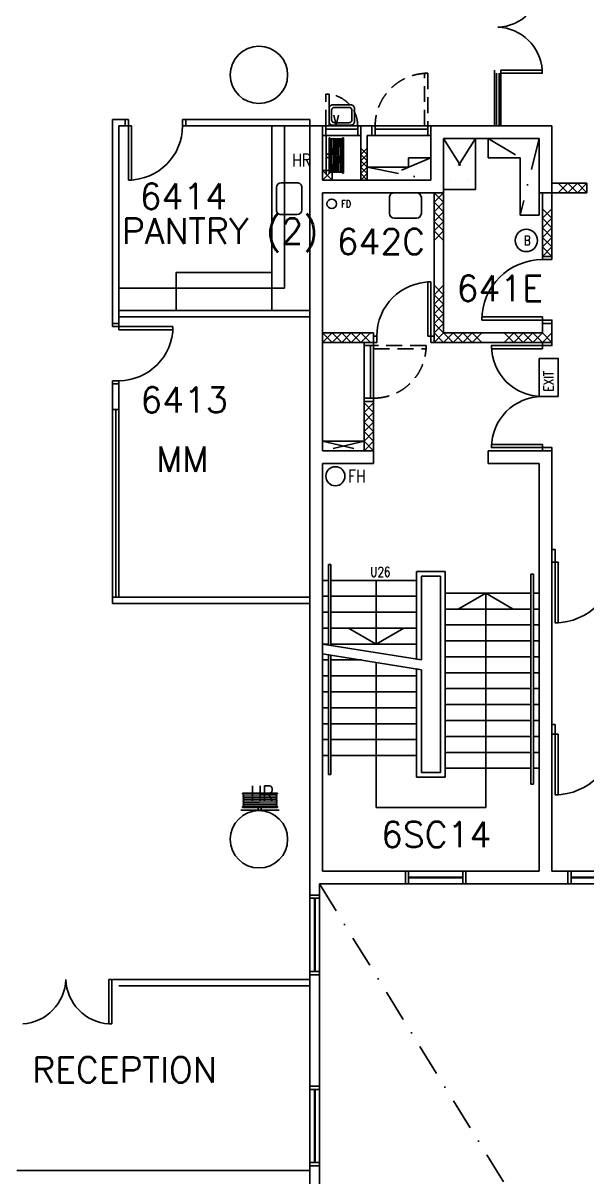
# Model space of a CAD drawing. Header units: millimetres. Extents: x -68474 to 336700, y -113450 to 53663.
# Drawn here: x 98296 to 107150, y 1500 to 19614 of the extents above; entities that cross this region are included whole.
import ezdxf

# ---------------------------------------------------------------- set-up
doc = ezdxf.new("R2010")
doc.units = ezdxf.units.MM
doc.header["$LTSCALE"] = 1000
doc.linetypes.add('S3148a$0$DASHDOT', pattern=[1, 0.5, -0.25, 0, -0.25])
doc.linetypes.add('S3148a$0$HIDDEN', pattern=[0.375, 0.25, -0.125])
for name, color, linetype in [('S3148a$0$11', 14, 'Continuous'), ('S3148a$0$17', 1, 'Continuous'), ('S3148a$0$20', 7, 'Continuous'), ('S3148a$0$22', 7, 'Continuous'), ('S3148a$0$23', 7, 'Continuous'), ('S3148a$0$25', 7, 'Continuous'), ('S3148a$0$30', 14, 'Continuous'), ('S3148a$0$45', 7, 'Continuous'), ('S3148a$0$49', 7, 'Continuous'), ('S3148a$0$56', 7, 'Continuous'), ('S3148a$0$6', 7, 'Continuous'), ('S3148a$0$L3', 3, 'Continuous'), ('S3148a$0$ROOM-NO', 4, 'Continuous')]:
    doc.layers.add(name, color=color, linetype=linetype)
doc.styles.add('S3148a$0$STANDARD', font='SIMPLEX')

# ---------------------------------------------------------------- blocks, each defined once
blk = doc.blocks.new('S3148a$0$D1050B')
at = {"layer": 'S3148a$0$30', "color": 14, "linetype": 'Continuous'}
for points in [[(0.05, 0.15), (0.1, 0.15), (0.1, 1.1), (0.05, 1.1)], [(0, 0), (0.05, 0), (0.05, 0.15), (0, 0.15)], [(1, 0), (1.05, 0), (1.05, 0.15), (1, 0.15)]]:
    blk.add_lwpolyline(points, close=True, dxfattribs=at)
blk.add_arc((0.05, 0.15), 0.95, 0, 90, dxfattribs=at)
blk = doc.blocks.new('S3148a$0$FH')
at = {"layer": 'S3148a$0$56', "color": 1, "linetype": 'Continuous'}
blk.add_circle((0, 0), 0.15, dxfattribs=at)
at = {"layer": 'S3148a$0$56', "color": 1, "linetype": 'Continuous', "style": 'S3148a$0$STANDARD', "width": 0.8}
blk.add_text('FH', height=0.2, dxfattribs=at).set_placement((0.2, -0.1))
blk = doc.blocks.new('S3148a$0$CHAT15')
at = {"layer": 'S3148a$0$22', "color": 14, "linetype": 'Continuous'}
for points in [[(0, 0), (0.15, 0.15), (0.3, 0), (0.45, 0.15), (0.6, 0), (0.75, 0.15)], [(0, 0.15), (0.15, 0), (0.3, 0.15), (0.45, 0), (0.6, 0.15), (0.75, 0)]]:
    blk.add_lwpolyline(points, dxfattribs=at)
blk = doc.blocks.new('S3148a$0$INSINK')
at = {"layer": 'S3148a$0$49', "color": 14, "linetype": 'Continuous'}
for p, q in [((0.075, 0.4), (0.425, 0.4)), ((0, 0.075), (0, 0.325)), ((0.5, 0.325), (0.5, 0.075)), ((0.425, 0), (0.075, 0))]:
    blk.add_line(p, q, dxfattribs=at)
for centre, start, end in [((0.075, 0.325001), 90, 180), ((0.425001, 0.325001), 0, 90), ((0.075, 0.075), 180, 270), ((0.425001, 0.075), 270, 0)]:
    blk.add_arc(centre, 0.075, start, end, dxfattribs=at)
blk = doc.blocks.new('S3148a$0$D950A')
at = {"layer": 'S3148a$0$17', "color": 14, "linetype": 'Continuous'}
blk.add_line((0.95, 0.05), (0.95, 0), dxfattribs=at)
at = {"layer": 'S3148a$0$30', "color": 14, "linetype": 'Continuous'}
for p, q in [((0.1, 0.95), (0.05, 0.95)), ((0.05, 0.95), (0.05, 0.1)), ((0.1, 0.1), (0.1, 0.95)), ((0.05, 0.1), (0, 0.1)), ((0, 0.1), (0, 0)), ((0, 0), (0.05, 0)), ((0.05, 0), (0.05, 0.1)), ((0.05, 0.1), (0.1, 0.1)), ((0.95, 0.1), (0.9, 0.1)), ((0.9, 0.1), (0.9, 0)), ((0.9, 0), (0.95, 0)), ((0.95, 0), (0.95, 0.1))]:
    blk.add_line(p, q, dxfattribs=at)
for points in [[(0, 0), (0, 0.1)], [(0.95, 0), (0.95, 0.1)]]:
    blk.add_lwpolyline(points, dxfattribs=at)
blk.add_ellipse((0.05, 0.1), major_axis=(0.601, 0.601), ratio=1, start_param=5.497787, end_param=7.068583, dxfattribs=at)
blk = doc.blocks.new('S3148a$0$D1700B')
at = {"layer": 'S3148a$0$30', "color": 14, "linetype": 'Continuous'}
for points in [[(0, 0), (0.05, 0), (0.05, 0.95), (0.1, 0.95), (0.1, 0.15), (0, 0.15), (0, 0)], [(1.7, 0), (1.65, 0), (1.65, 0.95), (1.6, 0.95), (1.6, 0.15), (1.7, 0.15), (1.7, 0)]]:
    blk.add_lwpolyline(points, dxfattribs=at)
for centre, start, end in [((0.05, 0.15), 0, 90), ((1.650003, 0.15), 90, 180)]:
    blk.add_arc(centre, 0.800001, start, end, dxfattribs=at)
blk = doc.blocks.new('S3148a$0$D1050A')
at = {"layer": 'S3148a$0$30', "color": 14, "linetype": 'Continuous'}
blk.add_lwpolyline([(0.05, 0.2), (0.05, 1.15), (0.1, 1.15), (0.1, 0.2), (0, 0.2), (0, 0), (0.05, 0), (0.05, 0.2)], dxfattribs=at)
blk.add_lwpolyline([(1, 0), (1.05, 0), (1.05, 0.2), (1, 0.2)], close=True, dxfattribs=at)
blk.add_arc((0.05, 0.2), 0.95, 0, 90, dxfattribs=at)
blk = doc.blocks.new('S3148a$0$HR')
at = {"layer": 'S3148a$0$56', "color": 1, "linetype": 'S3148a$0$HIDDEN'}
for p, q in [((-0.3, 0), (0.3, 0)), ((0.249, -0.0595), (-0.2491, -0.0671)), ((0.249, -0.0863), (-0.2491, -0.0939)), ((0.249, -0.1131), (-0.2491, -0.1207)), ((0.249, -0.1399), (-0.2491, -0.1475)), ((0.249, -0.1667), (-0.2491, -0.1743)), ((-0.2491, -0.201), (0.249, -0.1934)), ((0.249, -0.2202), (-0.2491, -0.2278)), ((0.249, -0.247), (-0.2491, -0.2546))]:
    blk.add_line(p, q, dxfattribs=at)
for points in [[(-0.275, -0.0575), (-0.275, -0.045), (0.275, -0.045), (0.275, -0.0575)], [(0.02, -0.0001), (0.02, -0.045), (-0.03, -0.045), (-0.03, -0.0001)], [(0.275, -0.2575), (0.275, -0.27), (-0.275, -0.27), (-0.275, -0.2575)]]:
    blk.add_lwpolyline(points, close=True, dxfattribs=at)
for centre, start, end in [((-0.2491, -0.08055), 89.999978, 269.999972), ((-0.2491, -0.107336), 89.999978, 269.999972), ((-0.2491, -0.134122), 89.999978, 269.999972), ((-0.2491, -0.160907), 89.999978, 269.999972), ((-0.2491, -0.187693), 89.999978, 269.999972), ((0.249, -0.07295), 270.000028, 90.000022), ((0.249, -0.099736), 270.000028, 90.000022), ((0.249, -0.126522), 270.000028, 90.000022), ((0.249, -0.153307), 270.000028, 90.000022), ((0.249, -0.180093), 270.000028, 90.000022), ((-0.2491, -0.214479), 89.999978, 269.999972), ((-0.2491, -0.241265), 89.999978, 269.999972), ((0.249, -0.206879), 270.000028, 90.000022), ((0.249, -0.233665), 270.000028, 90.000022)]:
    blk.add_arc(centre, 0.013393, start, end, dxfattribs=at)
blk = doc.blocks.new('S3148a$0$H750')
at = {"layer": 'S3148a$0$22', "color": 1, "linetype": 'Continuous'}
for points in [[(0, 0.15), (0.15, 0), (0.3, 0.15), (0.45, 0), (0.6, 0.15), (0.75, 0)], [(0, 0), (0.15, 0.15), (0.3, 0), (0.45, 0.15), (0.6, 0), (0.75, 0.15)]]:
    blk.add_lwpolyline(points, dxfattribs=at)
blk = doc.blocks.new('S3148a$0$CSINK')
at = {"layer": 'S3148a$0$49', "linetype": 'S3148a$0$HIDDEN'}
for p, q in [((0, 0.075), (0, 0.325)), ((0.05, 0.1063), (0.05, 0.2938)), ((0.075, 0.4), (0.425, 0.4)), ((0.11, 0.35), (0.39, 0.35)), ((0.45, 0.2938), (0.45, 0.1063)), ((0.5, 0.325), (0.5, 0.075)), ((0.425, 0), (0.075, 0)), ((0.39, 0.05), (0.11, 0.05))]:
    blk.add_line(p, q, dxfattribs=at)
for points in [[(0.11, 0.350001, 0.03065), (0.102177, 0.34952, 0.030839), (0.094471, 0.348085, 0.030964), (0.08706, 0.345726, 0.031496), (0.08, 0.342465, 0.031724), (0.0735, 0.338394, 0.032492), (0.067574, 0.333526, 0.032773), (0.06242, 0.328016, 0.033593), (0.058039, 0.321876, 0.033855), (0.054579, 0.315297, 0.034491), (0.052045, 0.30831, 0.03465), (0.050517, 0.301101, 0.034891), (0.05, 0.293751)], [(0.450002, 0.293751, 0.034891), (0.449485, 0.301101, 0.03465), (0.447957, 0.30831, 0.034491), (0.445423, 0.315297, 0.033855), (0.441963, 0.321876, 0.033593), (0.437582, 0.328016, 0.032773), (0.432428, 0.333526, 0.032492), (0.426502, 0.338394, 0.031724), (0.420002, 0.342465, 0.031496), (0.412942, 0.345726, 0.030964), (0.405531, 0.348085, 0.030839), (0.397825, 0.34952, 0.03065), (0.390002, 0.350001)], [(0.05, 0.10625, 0.034891), (0.050517, 0.0989, 0.03465), (0.052045, 0.091692, 0.034491), (0.054579, 0.084705, 0.033855), (0.058039, 0.078125, 0.033593), (0.06242, 0.071985, 0.032773), (0.067574, 0.066476, 0.032492), (0.0735, 0.061608, 0.031724), (0.08, 0.057536, 0.031496), (0.08706, 0.054276, 0.030964), (0.094471, 0.051917, 0.030839), (0.102177, 0.050482, 0.03065), (0.11, 0.05)], [(0.390002, 0.05, 0.03065), (0.397825, 0.050482, 0.030839), (0.405531, 0.051917, 0.030964), (0.412942, 0.054276, 0.031496), (0.420002, 0.057536, 0.031724), (0.426502, 0.061608, 0.032492), (0.432428, 0.066476, 0.032773), (0.437582, 0.071985, 0.033593), (0.441963, 0.078125, 0.033855), (0.445423, 0.084705, 0.034491), (0.447957, 0.091692, 0.03465), (0.449485, 0.0989, 0.034891), (0.450002, 0.10625)]]:
    blk.add_lwpolyline(points, format="xyb", dxfattribs=at)
for centre, start, end in [((0.075, 0.325001), 90, 180), ((0.425002, 0.325001), 0, 90), ((0.075, 0.075), 180, 270), ((0.425002, 0.075), 270, 0)]:
    blk.add_arc(centre, 0.075, start, end, dxfattribs=at)
blk = doc.blocks.new('S3148a$0$H450')
at = {"layer": 'S3148a$0$22', "color": 1, "linetype": 'Continuous'}
for points in [[(0, 0.15), (0.15, 0), (0.3, 0.15), (0.45, 0)], [(0, 0), (0.15, 0.15), (0.3, 0), (0.45, 0.15)]]:
    blk.add_lwpolyline(points, dxfattribs=at)
blk = doc.blocks.new('S3148a$0$FD')
at = {"layer": 'S3148a$0$45', "linetype": 'Continuous'}
blk.add_circle((0, 0), 0.1, dxfattribs=at)
at = {"layer": 'S3148a$0$45', "linetype": 'Continuous', "style": 'S3148a$0$STANDARD', "width": 0.8}
blk.add_text('FD', height=0.15, dxfattribs=at).set_placement((0.2, -0.075))
blk = doc.blocks.new('S3148a$0$BCF')
at = {"layer": 'S3148a$0$56', "color": 1, "linetype": 'Continuous'}
blk.add_circle((0, 0), 0.175, dxfattribs=at)
at = {"layer": 'S3148a$0$56', "color": 1, "linetype": 'Continuous', "style": 'S3148a$0$STANDARD', "width": 0.8}
blk.add_text('B', height=0.15, dxfattribs=at).set_placement((-0.0397, -0.075))
blk = doc.blocks.new('S3148a$0$EXIT')
at = {"layer": 'S3148a$0$56', "color": 1, "linetype": 'Continuous'}
blk.add_lwpolyline([(0, 0), (0.6, 0), (0.6, 0.3), (0, 0.3)], close=True, dxfattribs=at)
at = {"layer": 'S3148a$0$56', "color": 1, "linetype": 'Continuous', "style": 'S3148a$0$STANDARD', "width": 0.8}
blk.add_text('EXIT', height=0.15, dxfattribs=at).set_placement((0.0816, 0.0747))

msp = doc.modelspace()

# ---------------------------------------------------------------- linework, layer by layer
at = {"layer": 'S3148a$0$11', "linetype": 'Continuous'}
for p, q in [((103000, 17999.9), (102800, 17999.9)), ((102800, 17999.9), (102800, 5925)), ((103000, 17149.9), (103000, 17999.9)), ((103775, 17999.9), (103600, 17999.9)), ((103600, 17999.9), (103600, 17149.9)), ((103775, 17849.9), (103775, 17999.9)), ((106600, 17999.9), (104700, 17999.9)), ((104700, 17999.9), (104700, 17149.9)), ((106600, 16949.9), (106600, 17999.9)), ((103700, 17149.9), (103700, 17849.9)), ((103700, 17849.9), (103775, 17849.9)), ((104900, 16949.9), (104900, 17799.9)), ((104900, 17799.9), (106400, 17799.9)), ((104900, 17799.9), (105400, 17799.9)), ((104900, 16999.9), (104900, 17799.9)), ((105400, 17799.9), (105400, 16999.9)), ((105600, 17799.9), (106400, 17799.9)), ((105600, 17499.9), (105600, 17799.9)), ((106400, 17799.9), (106400, 16949.9)), ((106400, 17799.9), (106400, 16599.9)), ((104700, 17499.9), (104350, 17499.9)), ((104350, 17499.9), (104350, 17349.9)), ((104700, 17149.9), (104700, 17499.9)), ((106100, 17499.9), (105600, 17499.9)), ((106100, 16599.9), (106100, 17499.9)), ((103150, 17299.9), (103000, 17299.9)), ((103000, 17299.9), (103000, 17149.9)), ((103150, 17149.9), (103150, 17299.9)), ((104350, 17349.9), (103700, 17349.9)), ((103700, 17349.9), (103700, 17149.9)), ((104700, 17149.9), (103000, 17149.9)), ((103000, 17149.9), (103150, 17149.9)), ((103600, 17149.9), (103700, 17149.9)), ((103700, 17149.9), (104700, 17149.9)), ((107150, 17099.9), (106600, 17099.9)), ((106600, 17099.9), (106600, 16949.9)), ((107150, 16949.9), (107150, 17099.9)), ((103000, 12899.9), (103000, 16949.9)), ((103000, 16949.9), (104900, 16949.9)), ((104750, 14749.9), (104750, 16949.9)), ((104750, 16949.9), (104900, 16949.9)), ((105400, 16999.9), (104900, 16999.9)), ((104900, 16949.9), (104900, 14749.9)), ((106400, 16949.9), (106600, 16949.9)), ((106600, 16949.9), (106450, 16949.9)), ((106450, 16949.9), (106450, 15949.9)), ((106600, 15949.9), (106600, 16949.9)), ((106600, 16949.9), (107150, 16949.9)), ((106400, 16599.9), (106100, 16599.9)), ((106450, 15949.9), (106600, 15949.9)), ((106450, 14749.9), (106450, 14899.9)), ((106450, 14899.9), (106600, 14899.9)), ((106600, 14899.9), (106600, 14599.9)), ((103000, 14599.9), (103000, 14749.9)), ((103000, 14749.9), (103800, 14749.9)), ((103800, 14749.9), (103800, 14599.9)), ((104750, 14599.9), (104750, 14749.9)), ((104900, 14749.9), (106450, 14749.9)), ((103800, 14599.9), (103000, 14599.9)), ((106600, 14599.9), (104750, 14599.9)), ((103650, 13049.9), (103000, 13049.9)), ((103000, 13049.9), (103000, 12899.9)), ((103650, 12899.9), (103650, 13049.9)), ((103800, 12899.9), (103000, 12899.9)), ((103000, 12899.9), (103650, 12899.9)), ((103800, 12699.9), (103800, 12899.9)), ((105600, 12899.9), (106600, 12899.9)), ((105600, 12699.9), (105600, 12899.9)), ((106600, 12899.9), (106600, 6299.9)), ((103000, 6299.9), (103000, 12699.9)), ((103000, 12699.9), (103800, 12699.9)), ((106400, 12699.9), (105600, 12699.9)), ((106400, 6299.9), (106400, 12699.9)), ((104300, 6299.9), (103000, 6299.9)), ((104300, 6099.9), (104300, 6299.9)), ((105250, 6099.9), (105250, 6299.9)), ((105250, 6299.9), (106400, 6299.9)), ((106600, 6299.9), (106850, 6299.9)), ((106850, 6299.9), (106850, 6099.9)), ((102950, 5925), (102950, 6099.9)), ((102950, 6099.9), (104300, 6099.9)), ((106850, 6099.9), (105250, 6099.9)), ((102800, 5925), (102950, 5925))]:
    msp.add_line(p, q, dxfattribs=at)
at = {"layer": 'S3148a$0$11', "linetype": 'S3148a$0$DASHDOT'}
for p, q in [((105400, 17799.9), (104900, 16999.9)), ((104900, 17799.9), (105400, 16999.9)), ((105600, 17799.9), (106400, 17319.9)), ((106400, 17799.9), (106100, 16599.9)), ((104700, 17499.9), (103883.3, 17149.9)), ((103150, 17299.9), (103000, 17149.9)), ((103000, 17299.9), (103150, 17149.9)), ((103700, 17349.9), (104700, 17149.9)), ((103650, 13049.9), (103000, 12899.9)), ((103000, 13049.9), (103650, 12899.9))]:
    msp.add_line(p, q, dxfattribs=at)
at = {"layer": 'S3148a$0$17'}
for p, q in [((105700, 18874.8), (105700, 17999.9)), ((105800, 18874.8), (105800, 17999.9)), ((105730, 18824.8), (105730, 17999.9)), ((105770, 18824.8), (105770, 17999.9)), ((106230, 18824.9), (106180, 18824.9)), ((99700, 18099.9), (99700, 14849.9)), ((99700, 18099.9), (99950, 18099.9)), ((99800, 17999.9), (99800, 14799.9)), ((99800, 17999.9), (100000, 17999.9)), ((100000, 17999.9), (99800, 17999.9)), ((100000, 17999.9), (99800, 17999.9)), ((99900, 18099.9), (99900, 17999.9)), ((99900, 17999.9), (99900, 18099.9)), ((99900, 18049.9), (99900, 18099.9)), ((100800, 18099.9), (102800, 18099.9)), ((100800, 17999.9), (102800, 17999.9)), ((100850, 17999.9), (100850, 18099.9)), ((100850, 17999.9), (100850, 18099.9)), ((102400, 15449.9), (102400, 17999.9)), ((102800, 17999.9), (102800, 18099.9)), ((99800, 15449.9), (102400, 15449.9)), ((99800, 15099.9), (102800, 15099.9)), ((99700, 14899.9), (99800, 14899.9)), ((99800, 14999.9), (102800, 14999.9)), ((99700, 13999.9), (99700, 10499.9)), ((99700, 13949.9), (99800, 13949.9)), ((99800, 13999.9), (99800, 10599.9)), ((99700, 13549.9), (99800, 13549.9)), ((99750, 13549.9), (99750, 10599.9)), ((99800, 10599.9), (99700, 10599.9)), ((99800, 10599.9), (102800, 10599.9)), ((99700, 10499.9), (102800, 10499.9)), ((99691.6, 4600), (99641.6, 4600)), ((99700, 4600), (102800, 4600)), ((99800, 4500), (102800, 4500)), ((98200, 1600), (102800, 1600))]:
    msp.add_line(p, q, dxfattribs=at)
at = {"layer": 'S3148a$0$17', "linetype": 'Continuous'}
for p, q in [((102800, 12100), (102800, 12000)), ((102800, 6100), (102800, 6000))]:
    msp.add_line(p, q, dxfattribs=at)
at = {"layer": 'S3148a$0$17'}
for points in [[(105800, 18824.8), (105800, 18874.8), (106448.7, 18874.8), (106448.7, 18824.8)], [(102200, 15099.9), (102800, 15099.9), (102800, 17999.9), (102200, 17999.9)], [(100700, 15099.9), (102200, 15099.9), (102200, 15699.9), (100700, 15699.9)]]:
    msp.add_lwpolyline(points, close=True, dxfattribs=at)
for centre, start, end in [((105725, 20274.8), 271.97495, 356.04779), ((105725, 18824.8), 3.95221, 88.02505)]:
    msp.add_arc(centre, 725.4, start, end, dxfattribs=at)
at = {"layer": 'S3148a$0$20', "linetype": 'Continuous'}
for p, q in [((103650, 13675), (103800, 13675)), ((103650, 12899.9), (103650, 13675)), ((103800, 13675), (103800, 12899.9)), ((103800, 12899.9), (103650, 12899.9)), ((102950, 4675), (102800, 4675)), ((102800, 4675), (102800, 2925)), ((102950, 2925), (102950, 4675)), ((102800, 2925), (102950, 2925)), ((102950, 1675.1), (102800, 1675.1)), ((102800, 1675.1), (102800, -74.9)), ((102950, -74.9), (102950, 1675.1))]:
    msp.add_line(p, q, dxfattribs=at)
at = {"layer": 'S3148a$0$23', "linetype": 'Continuous'}
for p, q in [((104350, 6299.9), (104300, 6299.9)), ((104300, 6299.9), (104300, 6099.9)), ((105200, 6299.9), (104350, 6299.9)), ((104350, 6299.9), (104350, 6099.9)), ((104350, 6099.9), (104350, 6299.9)), ((105200, 6204.9), (104350, 6204.9)), ((104350, 6204.9), (104350, 6194.9)), ((104350, 6194.9), (105200, 6194.9)), ((105200, 6099.9), (105200, 6299.9)), ((105200, 6099.9), (105200, 6299.9)), ((105200, 6299.9), (105250, 6299.9)), ((105200, 6194.9), (105200, 6204.9)), ((105250, 6299.9), (105250, 6099.9)), ((106900, 6299.9), (106850, 6299.9)), ((106850, 6299.9), (106850, 6099.9)), ((107800, 6299.9), (106900, 6299.9)), ((106900, 6299.9), (106900, 6099.9)), ((106900, 6099.9), (106900, 6299.9)), ((107750, 6204.9), (106900, 6204.9)), ((106900, 6204.9), (106900, 6194.9)), ((106900, 6194.9), (107750, 6194.9)), ((104300, 6099.9), (104350, 6099.9)), ((104350, 6099.9), (105200, 6099.9)), ((105250, 6099.9), (105200, 6099.9)), ((106850, 6099.9), (106900, 6099.9)), ((106900, 6099.9), (107800, 6099.9)), ((102800, 5925), (102950, 5925)), ((102800, 5875), (102800, 5925)), ((102950, 5875), (102800, 5875)), ((102869.8, 5875), (102800, 5875)), ((102800, 5875), (102800, 4725)), ((102869.8, 4725), (102869.8, 5875)), ((102950, 5875), (102880.2, 5875)), ((102880.2, 5875), (102880.2, 4725)), ((102950, 5925), (102950, 5875)), ((102950, 4725), (102950, 5875)), ((102800, 4725), (102869.8, 4725)), ((102950, 4725), (102800, 4725)), ((102800, 4725), (102800, 4675)), ((102880.2, 4725), (102950, 4725)), ((102950, 4675), (102950, 4725)), ((102800, 4675), (102950, 4675)), ((102800, 2925), (102950, 2925)), ((102800, 2875), (102800, 2925)), ((102950, 2925), (102950, 2875)), ((102870, 2875), (102800, 2875)), ((102800, 2875), (102800, 1725.1)), ((102950, 2875), (102800, 2875)), ((102870, 1725.1), (102870, 2875)), ((102950, 2875), (102880, 2875)), ((102880, 2875), (102880, 1725.1)), ((102950, 1725.1), (102950, 2875)), ((102800, 1725.1), (102870, 1725.1)), ((102950, 1725.1), (102800, 1725.1)), ((102800, 1725.1), (102800, 1675.1)), ((102800, 1675.1), (102950, 1675.1)), ((102880, 1725.1), (102950, 1725.1)), ((102950, 1675.1), (102950, 1725.1))]:
    msp.add_line(p, q, dxfattribs=at)
at = {"layer": 'S3148a$0$23', "linetype": 'S3148a$0$DASHDOT'}
msp.add_line((102950.1, 6100.1), (113051.1, -10249.9), dxfattribs=at)
at = {"layer": 'S3148a$0$25', "linetype": 'Continuous'}
for p, q in [((103090, 9850.4), (103090, 11114.9)), ((103090, 11114.9), (103130, 11114.9)), ((103130, 11114.9), (103130, 9843.9)), ((104475, 9627), (104475, 11004.9)), ((104475, 11004.9), (104924.6, 11004.9)), ((104849.7, 10929.9), (104550, 10929.9)), ((104550, 10929.9), (104550, 9614.9)), ((104849.9, 7849.9), (104849.7, 10929.9)), ((104924.6, 11004.9), (104924.8, 7774.9)), ((106310, 10964.9), (106269.8, 10964.9)), ((106269.8, 10964.9), (106269.8, 7664.9)), ((106310, 7664.9), (106310, 10964.9)), ((102999.8, 10614.9), (102999.8, 10864.9)), ((102999.8, 10864.9), (103090, 10864.9)), ((103090, 10864.9), (103090, 10614.9)), ((104475, 10864.9), (103130, 10864.9)), ((103839.8, 10864.9), (103839.9, 9864.9)), ((103090, 10614.9), (102999.8, 10614.9)), ((104474.8, 10614.9), (103130, 10614.9)), ((103130, 10614.9), (103130, 10364.9)), ((104474.8, 10364.9), (104474.8, 10614.9)), ((106269.8, 10664.9), (104925, 10664.9)), ((104925, 10664.9), (104925, 10414.9)), ((105127, 10414.9), (105560, 10664.9)), ((105560, 7297.8), (105560, 10664.9)), ((105560, 10664.9), (105993, 10414.9)), ((106269.8, 10414.9), (106269.8, 10664.9)), ((106309.8, 10414.9), (106309.8, 10664.9)), ((106309.8, 10664.9), (106400, 10664.9)), ((106400, 10664.9), (106400, 10414.9)), ((102999.8, 10114.9), (102999.8, 10364.9)), ((102999.8, 10364.9), (103090, 10364.9)), ((103090, 10364.9), (103090, 10114.9)), ((103130, 10364.9), (104474.8, 10364.9)), ((104925, 10414.9), (106269.8, 10414.9)), ((106400, 10414.9), (106309.8, 10414.9)), ((106269.8, 10164.9), (104925, 10164.9)), ((104925, 10164.9), (104925, 9914.9)), ((106269.8, 9914.9), (106269.8, 10164.9)), ((106309.8, 9914.9), (106309.8, 10164.9)), ((106309.8, 10164.9), (106400, 10164.9)), ((106400, 10164.9), (106400, 9914.9)), ((103090, 10114.9), (102999.8, 10114.9)), ((104474.8, 10114.9), (103130, 10114.9)), ((103130, 10114.9), (103130, 9864.9)), ((103406.9, 10114.9), (103839.9, 9864.9)), ((103839.9, 9864.9), (104272.9, 10114.9)), ((104474.8, 9864.9), (104474.8, 10114.9)), ((103090, 9864.9), (102999.8, 9864.9)), ((102999.8, 9864.9), (104550, 9614.9)), ((103130, 9864.9), (104474.8, 9864.9)), ((104925, 9914.9), (106269.8, 9914.9)), ((106400, 9914.9), (106309.8, 9914.9)), ((103090, 9614.9), (102999.8, 9614.9)), ((103000, 9712.9), (104550, 9462.9)), ((103090.1, 7814.9), (103090, 9698.4)), ((103130, 9691.9), (103130.1, 7814.9)), ((103607.6, 9614.9), (103130, 9614.9)), ((104550, 9614.9), (104475, 9627)), ((106269.8, 9664.9), (104925, 9664.9)), ((104925, 9664.9), (104925, 9414.9)), ((106269.8, 9414.9), (106269.8, 9664.9)), ((106309.8, 9414.9), (106309.8, 9664.9)), ((106309.8, 9664.9), (106400, 9664.9)), ((106400, 9664.9), (106400, 9414.9)), ((103840, 9577.4), (103840.4, 7297.8)), ((104475, 9475), (104550, 9462.9)), ((104475.1, 7774.9), (104475, 9475)), ((104550, 9462.9), (104550.1, 7849.9)), ((102999.8, 9114.9), (102999.8, 9364.9)), ((102999.8, 9364.9), (103090, 9364.9)), ((103090, 9364.9), (103090, 9114.9)), ((104474.8, 9364.9), (103130, 9364.9)), ((103130, 9364.9), (103130, 9114.9)), ((104474.8, 9114.9), (104474.8, 9364.9)), ((104925, 9414.9), (106269.8, 9414.9)), ((106400, 9414.9), (106309.8, 9414.9)), ((103090, 9114.9), (102999.8, 9114.9)), ((103130, 9114.9), (104474.8, 9114.9)), ((106269.8, 9164.9), (104925, 9164.9)), ((104925, 9164.9), (104925, 8914.9)), ((106269.8, 8914.9), (106269.8, 9164.9)), ((106309.8, 8914.9), (106309.8, 9164.9)), ((106309.8, 9164.9), (106400, 9164.9)), ((106400, 9164.9), (106400, 8914.9)), ((104925, 8914.9), (106269.8, 8914.9)), ((106400, 8914.9), (106309.8, 8914.9)), ((102999.8, 8614.9), (102999.8, 8864.9)), ((102999.8, 8864.9), (103090, 8864.9)), ((103090, 8864.9), (103090, 8614.9)), ((104474.8, 8864.9), (103130, 8864.9)), ((103130, 8864.9), (103130, 8614.9)), ((104474.8, 8614.9), (104474.8, 8864.9)), ((103090, 8614.9), (102999.8, 8614.9)), ((103130, 8614.9), (104474.8, 8614.9)), ((106269.8, 8664.9), (104925, 8664.9)), ((104925, 8664.9), (104925, 8414.9)), ((106269.8, 8414.9), (106269.8, 8664.9)), ((106309.8, 8414.9), (106309.8, 8664.9)), ((106309.8, 8664.9), (106400, 8664.9)), ((106400, 8664.9), (106400, 8414.9)), ((102999.8, 8114.9), (102999.8, 8364.9)), ((102999.8, 8364.9), (103090, 8364.9)), ((103090, 8364.9), (103090, 8114.9)), ((104474.8, 8364.9), (103130, 8364.9)), ((103130, 8364.9), (103130, 8114.9)), ((104474.8, 8114.9), (104474.8, 8364.9)), ((104925, 8414.9), (106269.8, 8414.9)), ((106400, 8414.9), (106309.8, 8414.9)), ((106269.8, 8164.9), (104925, 8164.9)), ((104925, 8164.9), (104925, 7914.9)), ((106269.8, 7914.9), (106269.8, 8164.9)), ((106309.8, 7914.9), (106309.8, 8164.9)), ((106309.8, 8164.9), (106400, 8164.9)), ((106400, 8164.9), (106400, 7914.9)), ((103090, 8114.9), (102999.8, 8114.9)), ((103130, 8114.9), (104474.8, 8114.9)), ((103130.1, 7814.9), (103090.1, 7814.9)), ((104550.1, 7849.9), (104849.9, 7849.9)), ((104925, 7914.9), (106269.8, 7914.9)), ((106400, 7914.9), (106309.8, 7914.9)), ((104924.8, 7774.9), (104475.1, 7774.9)), ((106310, 7664.9), (106269.8, 7664.9)), ((106269.8, 7664.9), (106310, 7664.9)), ((103840.4, 7297.8), (105560, 7297.8))]:
    msp.add_line(p, q, dxfattribs=at)
at = {"layer": 'S3148a$0$30', "linetype": 'S3148a$0$HIDDEN'}
for p, q in [((104600, 17999.9), (104600, 18824.9)), ((104600, 18824.9), (104650, 18824.9)), ((104650, 18824.9), (104650, 17999.9)), ((103050, 17999.9), (103050, 18499.9)), ((103050, 18499.9), (103100, 18499.9)), ((103100, 18499.9), (103100, 17999.9)), ((103100, 17999.9), (103050, 17999.9)), ((104650, 17999.9), (104600, 17999.9)), ((104625, 14550), (103800, 14550)), ((103800, 14550), (103800, 14500)), ((103800, 14500), (104625, 14500)), ((104625, 14500), (104625, 14550))]:
    msp.add_line(p, q, dxfattribs=at)
at = {"layer": 'S3148a$0$30', "linetype": 'Continuous'}
for p, q in [((103050, 17999.9), (103000, 17999.9)), ((103000, 17999.9), (103000, 17849.9)), ((103050, 17999.9), (103550, 17999.9)), ((103050, 17949.9), (103050, 17999.9)), ((103050, 17849.9), (103050, 17999.9)), ((103550, 17949.9), (103050, 17949.9)), ((103550, 17999.9), (103550, 17949.9)), ((103600, 17999.9), (103550, 17999.9)), ((103550, 17999.9), (103550, 17849.9)), ((103600, 17849.9), (103600, 17999.9)), ((103825, 17999.9), (103775, 17999.9)), ((103775, 17999.9), (103775, 17849.9)), ((103825, 17999.9), (104650, 17999.9)), ((103825, 17949.9), (103825, 17999.9)), ((103825, 17849.9), (103825, 17999.9)), ((104650, 17949.9), (103825, 17949.9)), ((104650, 17999.9), (104650, 17949.9)), ((104700, 17999.9), (104650, 17999.9)), ((104650, 17999.9), (104650, 17849.9)), ((104700, 17849.9), (104700, 17999.9)), ((103000, 17849.9), (103050, 17849.9)), ((103050, 17849.9), (103550, 17849.9)), ((103550, 17849.9), (103600, 17849.9)), ((103775, 17849.9), (103825, 17849.9)), ((104650, 17849.9), (103825, 17849.9)), ((104650, 17849.9), (104700, 17849.9)), ((103650, 14550), (103650, 14600)), ((103650, 14600), (103800, 14600)), ((103650, 13725), (103650, 14550)), ((103800, 14550), (103650, 14550)), ((103800, 14550), (103750, 14550)), ((103750, 14550), (103750, 13725)), ((103800, 14600), (103800, 14550)), ((103800, 13725), (103800, 14550)), ((103650, 13675), (103650, 13725)), ((103650, 13725), (103800, 13725)), ((103800, 13675), (103650, 13675)), ((103750, 13725), (103800, 13725)), ((103800, 13725), (103800, 13675))]:
    msp.add_line(p, q, dxfattribs=at)
at = {"layer": 'S3148a$0$30'}
for p, q in [((99641.6, 4600), (99641.6, 3901.3)), ((99691.6, 3901.3), (99691.6, 4600)), ((99641.6, 3901.3), (99691.6, 3901.3))]:
    msp.add_line(p, q, dxfattribs=at)
at = {"layer": 'S3148a$0$30', "linetype": 'S3148a$0$HIDDEN'}
for centre, radius, start, end in [((104650, 17999.9), 825, 90, 180), ((103050, 17999.9), 500, 0, 90), ((103800, 14550), 825, 270, 0)]:
    msp.add_arc(centre, radius, start, end, dxfattribs=at)
at = {"layer": 'S3148a$0$30'}
for centre, start, end in [((98241.6, 4625), 273.95221, 358.02505), ((99691.6, 4625), 181.97495, 266.04779)]:
    msp.add_arc(centre, 725.4, start, end, dxfattribs=at)
at = {"layer": 'S3148a$0$49', "linetype": 'Continuous'}
for p, q in [((103176.6, 18167), (103212.3, 18016.6)), ((103212.3, 18016.6), (103251.5, 18166.2))]:
    msp.add_line(p, q, dxfattribs=at)
at = {"layer": 'S3148a$0$6', "linetype": 'Continuous'}
for centre, start, end in [((102000, 18800), 0, 180), ((102000, 18800), 180, 0), ((102000, 6800), 0, 180), ((102000, 6800), 180, 0)]:
    msp.add_arc(centre, 450, start, end, dxfattribs=at)

# ---------------------------------------------------------------- block references
at = {"zscale": 1000}
for name, p, xscale, yscale in [('S3148a$0$CSINK', (103100, 18009.9), 799.9970000000001, 799.9970000000001), ('S3148a$0$H450', (106700, 16949.9), 999.9979999999999, 999.9979999999999), ('S3148a$0$FD', (103142.4, 16776.3), 749.999, 749.999), ('S3148a$0$BCF', (106197.8, 16200.8), 999.9979999999999, 999.9979999999999), ('S3148a$0$CHAT15', (103000, 14599.9), 999.9979999999999, 999.9979999999999), ('S3148a$0$CHAT15', (104750, 14599.9), 999.9979999999999, 999.9979999999999), ('S3148a$0$FH', (103200, 12499.9), 999.9979999999999, 999.9979999999999), ('S3148a$0$D1050A', (106600, 11349.9), 999.9979999999999, -999.9979999999999), ('S3148a$0$D1050B', (106600, 8599.9), 999.9979999999999, -999.9979999999999)]:
    msp.add_blockref(name, p, dxfattribs=dict(at, xscale=xscale, yscale=yscale))
for name, p, xscale, yscale, rotation in [('S3148a$0$HR', (103055.3, 17534.9), 999.9979999999999, 999.9979999999999, 90), ('S3148a$0$CHAT15', (103700, 17149.9), 666.664, 666.664, 90), ('S3148a$0$INSINK', (104550, 16949.9), 999.9979999999999, 999.9979999999999, 180), ('S3148a$0$CHAT15', (104750, 16949.9), 999.9979999999999, 999.9979999999999, 270), ('S3148a$0$CHAT15', (106600, 15949.9), 999.9979999999999, 999.9979999999999, 90), ('S3148a$0$D1050B', (106600, 14899.9), 999.9979999999999, 999.9979999999999, 90), ('S3148a$0$D950A', (104750, 14599.9), 999.9979999999999, -999.9979999999999, 180), ('S3148a$0$CHAT15', (104900, 14749.9), 999.9979999999999, 999.9979999999999, 90), ('S3148a$0$CHAT15', (106600, 14749.9), 999.9979999999999, 999.9979999999999, 180), ('S3148a$0$D1700B', (106600, 12899.9), 999.9979999999999, 999.9979999999999, 90), ('S3148a$0$EXIT', (106700, 13749.9), 999.9979999999999, 999.9979999999999, 90), ('S3148a$0$H750', (103800, 12899.9), 999.9979999999999, 999.9979999999999, 90)]:
    msp.add_blockref(name, p, dxfattribs=dict(at, xscale=xscale, yscale=yscale, rotation=rotation))
at = {"layer": 'S3148a$0$17', "zscale": 1000}
for name, p, xscale, yscale, rotation in [('S3148a$0$D950A', (99900, 18099.9), -999.9979999999999, 999.9979999999999, 180), ('S3148a$0$INSINK', (102672.8, 16606.5), 999.9979999999999, 999.9979999999999, 89.99999999999999), ('S3148a$0$D950A', (99700, 14899.9), -999.9979999999999, -999.9979999999999, 90)]:
    msp.add_blockref(name, p, dxfattribs=dict(at, xscale=xscale, yscale=yscale, rotation=rotation))
at = {"layer": 'S3148a$0$L3', "xscale": -1000.143, "yscale": 1000.143, "zscale": 1000, "rotation": 180}
msp.add_blockref('S3148a$0$HR', (102016.4, 7256.8), dxfattribs=at)

# ---------------------------------------------------------------- texts
at = {"layer": 'S3148a$0$22', "linetype": 'Continuous', "style": 'S3148a$0$STANDARD', "width": 0.8}
msp.add_text('U26', height=150, dxfattribs=at).set_placement((103747.4, 10922.9))
at = {"layer": 'S3148a$0$56', "linetype": 'Continuous', "style": 'S3148a$0$STANDARD', "width": 0.8}
msp.add_text('HR', height=200, dxfattribs=at).set_placement((102521.2, 17360.3))
at = {"layer": 'S3148a$0$L3', "style": 'S3148a$0$STANDARD', "width": 0.8}
msp.add_text('HR', height=250, dxfattribs=at).set_placement((101865.2, 7391.1))
at = {"layer": 'S3148a$0$ROOM-NO', "style": 'S3148a$0$STANDARD'}
for s, p in [('6414 ', (100128.4, 16693.8)), ('PANTRY (2)', (99846.8, 16148.9)), ('642C', (103221.5, 15984)), ('641E', (105103.7, 15250.1)), ('6413', (100138, 13498.6)), ('MM', (100384.2, 12568.6)), ('6SC14', (103916.8, 6675.6)), ('RECEPTION', (98440.4, 2982.3))]:
    msp.add_text(s, height=400, dxfattribs=at).set_placement(p)

doc.saveas('drawing.dxf')
